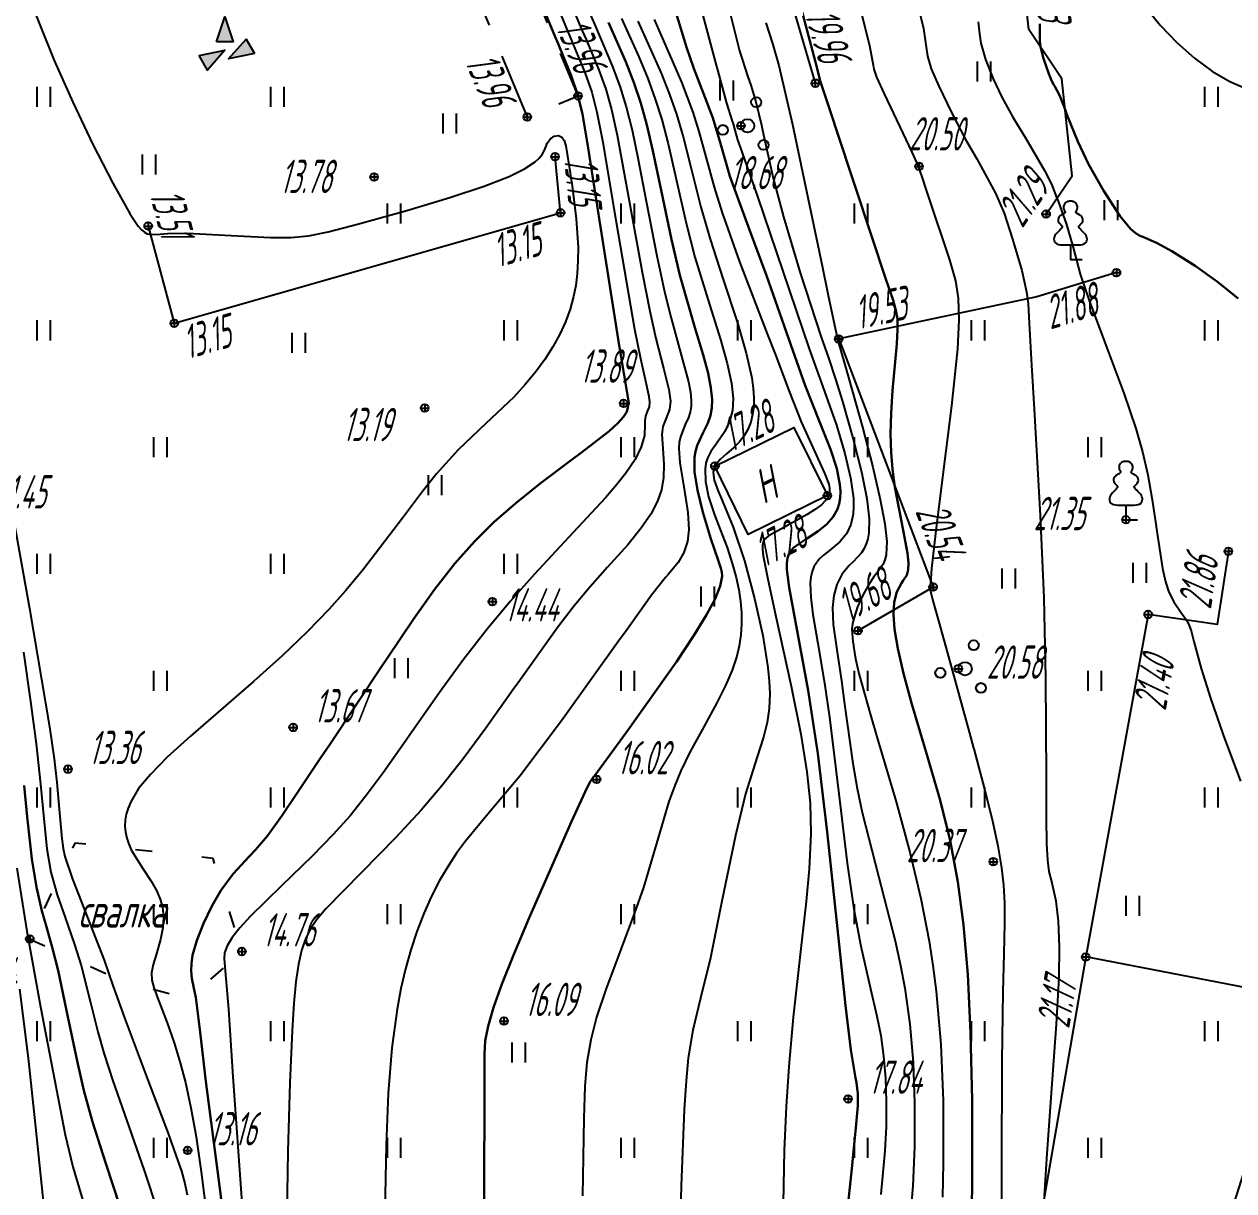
# Model space of a CAD drawing. Extents: x 1233805 to 1234355, y 654698 to 655114.
# Drawn here: x 1234165.05 to 1234201.3, y 655012.12 to 655047.08 of the extents above; entities that cross this region are included whole.
import ezdxf

# ---------------------------------------------------------------- set-up
doc = ezdxf.new("R2010")
doc.units = 0
doc.linetypes.add('ИИDash_05_15', pattern=[2, 0.5, -1.5])
doc.linetypes.add('ИИDash_20_10', pattern=[3, 2, -1])
for name, color, linetype, lineweight in [('ИИ_ГОРИЗОНТАЛИ_ОСН', 32, 'Continuous', 25), ('ИИ_ГОРИЗОНТАЛИ_УТОЛЩ', 32, 'Continuous', 30), ('ИИ_ОГРАДЫ', 7, 'Continuous', 25), ('ИИ_ОТМЕТКИ', 7, 'Continuous', 25), ('ИИ_СТРОЕНИЕ', 7, 'Continuous', 25), ('ИИ_УГОДЬЯ', 7, 'Continuous', 25)]:
    doc.layers.add(name, color=color, linetype=linetype, lineweight=lineweight)
doc.styles.add('VNIPISIMPLEXCUR', font='simplex.shx', dxfattribs={"width": 0.8, "oblique": 15})
doc.styles.add('ГОСТ 2.304 КУРСИВ', font='cs_gost2304.shx', dxfattribs={"oblique": 15})
doc.linetypes.add('ИИ054751', pattern='A,2.5,[1,3dservice.shx,S=0.8,R=0,X=0,Y=0],2.5', length=5)

# ---------------------------------------------------------------- blocks, each defined once
blk = doc.blocks.new('ИИ05401')
at = {"color": 0, "linetype": 'Continuous', "lineweight": 25}
for points in [[(-0.4, 1.2), (-0.4, 0)], [(0.4, 1.2), (0.4, 0)]]:
    blk.add_lwpolyline(points, dxfattribs=at)
blk = doc.blocks.new('ИИ05348А')
at = {"linetype": 'Continuous', "lineweight": 25}
for points in [[(-0.542, 0.283), (-0.042, 1.783), (0.458, 0.283)], [(1.732, -0.425), (0.183, -0.742), (1.232, 0.441)], [(-1.588, -0.547), (-0.039, -0.23), (-1.088, -1.413)]]:
    blk.add_hatch(color=0, dxfattribs=at).paths.add_polyline_path(points)
at = {"color": 0, "linetype": 'Continuous', "lineweight": 25, "flags": 128}
for points in [[(-0.542, 0.283), (-0.042, 1.783), (0.458, 0.283), (-0.542, 0.283)], [(1.732, -0.425), (0.183, -0.742), (1.232, 0.441), (1.732, -0.425)], [(-1.588, -0.547), (-0.039, -0.23), (-1.088, -1.413), (-1.588, -0.547)]]:
    blk.add_lwpolyline(points, close=True, dxfattribs=at)
blk = doc.blocks.new('ИИ053881')
at = {"color": 0, "linetype": 'Continuous', "lineweight": 25}
blk.add_lwpolyline([(0, 0.875), (0.129, 0.876), (0.342, 0.878), (0.479, 0.882), (0.614, 0.891), (0.726, 0.907), (0.816, 0.94), (0.906, 1), (0.956, 1.071), (0.983, 1.151), (0.991, 1.231), (0.986, 1.295), (0.963, 1.379), (0.932, 1.445), (0.884, 1.516), (0.798, 1.61), (0.719, 1.692), (0.646, 1.766), (0.575, 1.842), (0.536, 1.889), (0.511, 1.929), (0.501, 1.967), (0.504, 1.992), (0.518, 2.017), (0.545, 2.049), (0.608, 2.115), (0.679, 2.198), (0.732, 2.29), (0.745, 2.372), (0.736, 2.444), (0.709, 2.515), (0.672, 2.575), (0.633, 2.617), (0.596, 2.646), (0.548, 2.678), (0.495, 2.709), (0.408, 2.76), (0.363, 2.789), (0.336, 2.812), (0.324, 2.831), (0.321, 2.846), (0.325, 2.865), (0.335, 2.89), (0.353, 2.928), (0.372, 2.968), (0.4, 3.034), (0.413, 3.103), (0.412, 3.19), (0.398, 3.247), (0.363, 3.319), (0.32, 3.377), (0.284, 3.414), (0.246, 3.444), (0.181, 3.476), (0.125, 3.489), (0.07, 3.496), (0, 3.5), (-0.07, 3.496), (-0.125, 3.489), (-0.181, 3.476), (-0.246, 3.444), (-0.284, 3.414), (-0.32, 3.377), (-0.363, 3.319), (-0.398, 3.247), (-0.412, 3.19), (-0.413, 3.103), (-0.4, 3.034), (-0.372, 2.968), (-0.353, 2.928), (-0.335, 2.89), (-0.325, 2.865), (-0.321, 2.846), (-0.324, 2.831), (-0.336, 2.812), (-0.363, 2.789), (-0.408, 2.76), (-0.495, 2.709), (-0.548, 2.678), (-0.596, 2.646), (-0.633, 2.617), (-0.672, 2.575), (-0.709, 2.515), (-0.736, 2.444), (-0.745, 2.372), (-0.732, 2.29), (-0.679, 2.198), (-0.608, 2.115), (-0.545, 2.049), (-0.518, 2.017), (-0.504, 1.992), (-0.501, 1.967), (-0.511, 1.929), (-0.536, 1.889), (-0.575, 1.842), (-0.646, 1.766), (-0.719, 1.692), (-0.798, 1.61), (-0.884, 1.516), (-0.932, 1.445), (-0.963, 1.379), (-0.986, 1.295), (-0.991, 1.231), (-0.983, 1.151), (-0.956, 1.071), (-0.906, 1), (-0.816, 0.94), (-0.726, 0.907), (-0.614, 0.891), (-0.479, 0.882), (-0.342, 0.878), (-0.129, 0.876)], close=True, dxfattribs=at)
blk.add_lwpolyline([(0, 0.875), (0, 0), (0.7, 0)], dxfattribs=at)
blk = doc.blocks.new('ИИ05394')
at = {"color": 0, "linetype": 'Continuous', "lineweight": 25}
for centre, radius in [((0.52, 1.407), 0.3), ((-1.479, -0.253), 0.3), ((0, 0), 0.4), ((0.958, -1.154), 0.3)]:
    blk.add_circle(centre, radius, dxfattribs=at)
blk = doc.blocks.new('PICKET')
at = {"color": 0, "linetype": 'Continuous', "lineweight": 25}
for p, q in [((-0.23, 0), (0.23, 0)), ((0, 0.23), (0, -0.23))]:
    blk.add_line(p, q, dxfattribs=at)
blk.add_circle((0, 0), 0.23, dxfattribs=at)
at = {"color": 0, "linetype": 'Continuous', "style": 'VNIPISIMPLEXCUR', "oblique": 15, "width": 0.8}
blk.add_attdef('OTMETKA', (1.25, 0.3), '', height=2, dxfattribs=at)
at = {"color": 8, "linetype": 'Continuous', "style": 'VNIPISIMPLEXCUR', "oblique": 15, "width": 0.8, "flags": 1}
blk.add_attdef('NOMER', (1.25, -2.7), '', height=2, dxfattribs=at)

msp = doc.modelspace()

# ---------------------------------------------------------------- linework, layer by layer
at = {"layer": 'ИИ_ГОРИЗОНТАЛИ_ОСН', "flags": 128}
for points, elevation in [([(1234178.879, 655052.763), (1234181.381, 655046.763), (1234181.453, 655046.594), (1234181.848, 655045.637), (1234182.056, 655045.052), (1234182.214, 655044.45), (1234182.381, 655043.596), (1234182.794, 655041.151), (1234183.342, 655037.941), (1234183.514, 655037.068), (1234183.696, 655036.26), (1234183.771, 655035.927), (1234183.793, 655035.757), (1234183.778, 655035.621), (1234183.722, 655035.476), (1234183.667, 655035.336), (1234183.647, 655035.207), (1234183.649, 655035.099), (1234183.634, 655034.758), (1234183.54, 655034.42), (1234183.355, 655034.043), (1234183.078, 655033.628), (1234182.814, 655033.294), (1234182.467, 655032.891), (1234181.364, 655031.7), (1234180.345, 655030.607), (1234179.612, 655029.783), (1234178.923, 655028.953), (1234178.217, 655028.043), (1234177.491, 655027.052), (1234176.602, 655025.784), (1234176.496, 655025.63), (1234175.809, 655024.653), (1234175.299, 655023.968), (1234174.812, 655023.365), (1234174.309, 655022.8), (1234173.675, 655022.15), (1234172.76, 655021.266), (1234171.82, 655020.348), (1234171.505, 655020.004), (1234171.276, 655019.712), (1234171.129, 655019.468), (1234171.054, 655019.255), (1234171.041, 655019.085), (1234171.07, 655018.714), (1234171.166, 655017.562), (1234171.304, 655015.54), (1234171.593, 655011.491)], 14.5), ([(1234179.551, 655052.208), (1234181.773, 655046.887), (1234181.886, 655046.623), (1234182.259, 655045.732), (1234182.475, 655045.14), (1234182.652, 655044.523), (1234182.824, 655043.754), (1234183.243, 655041.457), (1234183.564, 655039.656), (1234183.794, 655038.481), (1234183.979, 655037.665), (1234184.207, 655036.775), (1234184.368, 655036.134), (1234184.417, 655035.784), (1234184.392, 655035.542), (1234184.292, 655035.281), (1234184.192, 655035.028), (1234184.157, 655034.793), (1234184.183, 655034.382), (1234184.219, 655033.894), (1234184.207, 655033.503), (1234184.143, 655033.134), (1234184.025, 655032.787), (1234183.824, 655032.402), (1234183.529, 655031.972), (1234183.135, 655031.486), (1234182.533, 655030.809), (1234181.942, 655030.144), (1234181.499, 655029.61), (1234181.041, 655029.017), (1234179.87, 655027.38), (1234179.705, 655027.145), (1234178.881, 655025.985), (1234178.202, 655025.07), (1234177.559, 655024.255), (1234176.945, 655023.531), (1234176.185, 655022.71), (1234175.152, 655021.667), (1234174.087, 655020.577), (1234173.816, 655020.255), (1234173.625, 655019.971), (1234173.477, 655019.671), (1234173.362, 655019.329), (1234173.268, 655018.911), (1234173.192, 655018.395), (1234173.13, 655017.75), (1234173.077, 655016.926), (1234173.009, 655015.36), (1234172.95, 655013.303), (1234172.856, 655007.757)], 15), ([(1234181.285, 655049.086), (1234182.166, 655047.01), (1234182.306, 655046.688), (1234182.669, 655045.836), (1234182.898, 655045.231), (1234183.091, 655044.611), (1234183.267, 655043.912), (1234183.443, 655043.078), (1234183.69, 655041.782), (1234184.004, 655040.143), (1234184.246, 655039.022), (1234184.436, 655038.27), (1234184.692, 655037.358), (1234184.958, 655036.37), (1234185.018, 655036.059), (1234185.042, 655035.812), (1234185.036, 655035.633), (1234185.006, 655035.462), (1234184.953, 655035.295), (1234184.861, 655035.086), (1234184.717, 655034.719), (1234184.682, 655034.553), (1234184.667, 655034.379), (1234184.695, 655033.935), (1234184.813, 655033.224), (1234184.94, 655032.453), (1234184.972, 655031.946), (1234184.93, 655031.585), (1234184.821, 655031.257), (1234184.643, 655030.954), (1234184.354, 655030.599), (1234184.272, 655030.505), (1234183.85, 655029.971), (1234183.068, 655028.877), (1234182.914, 655028.661), (1234181.154, 655026.21), (1234179.897, 655024.553), (1234178.994, 655023.473), (1234178.27, 655022.6), (1234178.008, 655022.244), (1234177.769, 655021.882), (1234177.498, 655021.421), (1234177.249, 655020.937), (1234177.022, 655020.429), (1234176.816, 655019.899), (1234176.634, 655019.347), (1234176.474, 655018.775), (1234176.337, 655018.182), (1234176.223, 655017.57), (1234176.07, 655016.41), (1234175.959, 655015.045), (1234175.891, 655013.487), (1234175.855, 655011.507)], 15.5), ([(1234165.061, 655048.194), (1234165.949, 655046.001), (1234166.504, 655044.745), (1234167.098, 655043.496), (1234167.702, 655042.319), (1234168.223, 655041.396), (1234168.466, 655041.03), (1234168.561, 655040.921), (1234168.649, 655040.847), (1234168.735, 655040.803), (1234168.83, 655040.782), (1234169.125, 655040.794), (1234169.449, 655040.819), (1234170.117, 655040.814), (1234171.254, 655040.753), (1234172.433, 655040.692), (1234173.04, 655040.694), (1234173.564, 655040.746), (1234174.156, 655040.863), (1234175.041, 655041.089), (1234176.515, 655041.499), (1234177.808, 655041.888), (1234178.837, 655042.231), (1234179.587, 655042.524), (1234180.037, 655042.745), (1234180.363, 655042.963), (1234180.479, 655043.07), (1234180.569, 655043.178), (1234180.634, 655043.289), (1234180.689, 655043.425), (1234180.723, 655043.515), (1234180.811, 655043.643), (1234180.931, 655043.726), (1234181.057, 655043.745), (1234181.162, 655043.698), (1234181.228, 655043.602), (1234181.281, 655043.437), (1234181.404, 655042.688), (1234181.445, 655042.406), (1234181.457, 655042.325), (1234181.595, 655041.256), (1234181.647, 655040.392), (1234181.644, 655039.991), (1234181.621, 655039.613), (1234181.578, 655039.258), (1234181.515, 655038.925), (1234181.411, 655038.547), (1234181.273, 655038.168), (1234181.099, 655037.79), (1234180.891, 655037.412), (1234180.649, 655037.034), (1234180.373, 655036.657), (1234180.062, 655036.282), (1234179.717, 655035.908), (1234178.887, 655035.115), (1234178.058, 655034.326), (1234177.407, 655033.607), (1234176.989, 655033.082), (1234176.382, 655032.278), (1234175.183, 655030.715), (1234174.675, 655030.105), (1234174.183, 655029.551), (1234173.531, 655028.877), (1234172.778, 655028.155), (1234171.923, 655027.383), (1234170.791, 655026.404), (1234170.035, 655025.752), (1234169.333, 655025.114), (1234168.829, 655024.604), (1234168.477, 655024.175), (1234168.241, 655023.782), (1234168.162, 655023.594), (1234168.106, 655023.412), (1234168.074, 655023.232), (1234168.066, 655023.054), (1234168.081, 655022.876), (1234168.119, 655022.696), (1234168.181, 655022.513), (1234168.267, 655022.325), (1234168.604, 655021.783), (1234168.848, 655021.407), (1234169.007, 655021.124), (1234169.121, 655020.863), (1234169.189, 655020.618), (1234169.218, 655020.328), (1234169.197, 655020.006), (1234169.128, 655019.652), (1234168.998, 655019.198), (1234168.912, 655018.906), (1234168.866, 655018.656), (1234168.872, 655018.441), (1234168.928, 655018.216), (1234169.065, 655017.855), (1234169.083, 655017.809), (1234169.333, 655017.159), (1234169.542, 655016.556), (1234169.724, 655015.958), (1234169.88, 655015.368), (1234170.043, 655014.612), (1234170.197, 655013.737), (1234170.349, 655012.697), (1234170.519, 655011.351)], 13.5), ([(1234186.164, 655047.568), (1234186.486, 655046.284), (1234186.738, 655045.511), (1234186.826, 655045.261), (1234186.977, 655044.755), (1234187.142, 655044.057), (1234187.205, 655043.765), (1234187.496, 655042.473), (1234187.8, 655041.308), (1234188.302, 655039.629), (1234188.931, 655037.708), (1234189.149, 655037.082), (1234189.367, 655036.451), (1234189.575, 655035.782), (1234189.896, 655034.651), (1234190.14, 655033.669), (1234190.298, 655032.869), (1234190.369, 655032.259), (1234190.359, 655031.843), (1234190.329, 655031.666), (1234190.282, 655031.508), (1234190.219, 655031.369), (1234190.138, 655031.242), (1234189.891, 655030.977), (1234189.761, 655030.849), (1234189.557, 655030.589), (1234189.406, 655030.292), (1234189.31, 655029.964), (1234189.269, 655029.606), (1234189.293, 655029.091), (1234189.413, 655028.263), (1234189.542, 655027.407), (1234189.633, 655026.703), (1234189.88, 655024.927), (1234190.015, 655024.176), (1234190.167, 655023.456), (1234190.652, 655021.555), (1234191.15, 655019.618), (1234191.314, 655018.872), (1234191.442, 655018.192), (1234191.593, 655017.113), (1234191.69, 655015.965), (1234191.735, 655014.751), (1234191.728, 655013.444), (1234191.679, 655012.268), (1234191.588, 655011.209)], 19), ([(1234191.855, 655047.578), (1234191.997, 655046.952), (1234192.07, 655046.464), (1234192.119, 655046.128), (1234192.233, 655045.749), (1234192.457, 655045.222), (1234192.836, 655044.439), (1234193.253, 655043.652), (1234193.596, 655043.045), (1234194.159, 655042.016), (1234194.417, 655041.417), (1234194.67, 655040.643), (1234194.945, 655039.698), (1234195.093, 655039.065), (1234195.141, 655038.705), (1234195.171, 655038.124), (1234195.233, 655036.864), (1234195.314, 655035.545), (1234195.502, 655032.362), (1234195.61, 655029.89), (1234195.662, 655027.488), (1234195.677, 655024.507), (1234195.68, 655023.288), (1234195.692, 655022.53), (1234195.719, 655022.029), (1234195.762, 655021.694), (1234195.844, 655021.355), (1234195.844, 655021.354), (1234195.967, 655020.812), (1234196.038, 655020.2), (1234196.067, 655019.435), (1234196.053, 655018.516), (1234195.979, 655017.121), (1234195.819, 655014.922), (1234195.684, 655013.091), (1234195.619, 655011.959)], 21), ([(1234198.716, 655047.525), (1234199.094, 655047.059), (1234199.595, 655046.533), (1234200.126, 655046.063), (1234200.66, 655045.67), (1234201.185, 655045.365), (1234201.638, 655045.167)], 22.5), ([(1234182.95, 655047.258), (1234183.093, 655046.943), (1234183.468, 655046.103), (1234183.736, 655045.454), (1234183.963, 655044.833), (1234184.153, 655044.228), (1234184.343, 655043.5), (1234184.583, 655042.438), (1234184.884, 655041.117), (1234185.151, 655040.103), (1234185.589, 655038.687), (1234185.919, 655037.633), (1234186.118, 655036.916), (1234186.242, 655036.331), (1234186.292, 655035.867), (1234186.272, 655035.504), (1234186.19, 655035.174), (1234186.046, 655034.874), (1234185.808, 655034.532), (1234185.625, 655034.276), (1234185.523, 655034.078), (1234185.479, 655033.927), (1234185.454, 655033.76), (1234185.467, 655033.375), (1234185.56, 655032.924), (1234185.74, 655032.377), (1234185.908, 655031.943), (1234186.117, 655031.397), (1234186.28, 655030.894), (1234186.389, 655030.499), (1234186.467, 655030.136), (1234186.52, 655029.785), (1234186.548, 655029.444), (1234186.55, 655029.108), (1234186.527, 655028.78), (1234186.479, 655028.458), (1234186.404, 655028.144), (1234186.266, 655027.728), (1234186.068, 655027.265), (1234185.808, 655026.746), (1234185.418, 655026.029), (1234185.002, 655025.265), (1234184.73, 655024.711), (1234184.543, 655024.269), (1234184.37, 655023.79), (1234183.996, 655022.532), (1234183.608, 655021.215), (1234183.342, 655020.455), (1234182.937, 655019.386), (1234182.476, 655018.159), (1234182.201, 655017.331), (1234182.025, 655016.643), (1234181.911, 655015.969), (1234181.849, 655015.263), (1234181.818, 655014.294), (1234181.779, 655011.97)], 16.5), ([(1234183.439, 655047.176), (1234184.138, 655045.615), (1234184.391, 655044.973), (1234184.595, 655044.387), (1234184.795, 655043.708), (1234185.033, 655042.761), (1234185.326, 655041.599), (1234185.603, 655040.644), (1234186, 655039.432), (1234186.426, 655038.134), (1234186.688, 655037.227), (1234186.852, 655036.483), (1234186.896, 655036.171), (1234186.916, 655035.895), (1234186.911, 655035.63), (1234186.88, 655035.383), (1234186.821, 655035.154), (1234186.735, 655034.942), (1234186.625, 655034.75), (1234186.486, 655034.57), (1234186.32, 655034.4), (1234186.092, 655034.207), (1234185.912, 655034.052), (1234185.755, 655033.856), (1234185.714, 655033.756), (1234185.696, 655033.651), (1234185.725, 655033.42), (1234185.85, 655033.09), (1234185.921, 655032.929), (1234186.299, 655032.013), (1234186.632, 655031.004), (1234186.939, 655029.871), (1234187.182, 655028.764), (1234187.335, 655027.806), (1234187.376, 655027.394), (1234187.394, 655027.029), (1234187.379, 655026.582), (1234187.318, 655026.156), (1234187.209, 655025.723), (1234187.015, 655025.128), (1234186.665, 655024.021), (1234186.364, 655022.773), (1234185.961, 655020.808), (1234185.613, 655019.108), (1234185.317, 655017.901), (1234185.085, 655016.938), (1234184.952, 655016.105), (1234184.885, 655015.418), (1234184.828, 655014.561), (1234184.738, 655012.269), (1234184.737, 655012.222), (1234184.697, 655011.048)], 17), ([(1234183.927, 655047.221), (1234184.205, 655046.589), (1234184.745, 655045.344), (1234185.089, 655044.446), (1234185.271, 655043.872), (1234185.479, 655043.106), (1234185.725, 655042.203), (1234185.962, 655041.434), (1234186.483, 655039.965), (1234187.316, 655037.8), (1234187.56, 655037.177), (1234187.968, 655036.109), (1234188.339, 655035.163), (1234188.738, 655034.285), (1234189.037, 655033.629), (1234189.161, 655033.302), (1234189.184, 655033.184), (1234189.185, 655033.079), (1234189.164, 655032.98), (1234189.119, 655032.885), (1234188.949, 655032.693), (1234188.765, 655032.551), (1234188.512, 655032.388), (1234187.749, 655031.966), (1234187.5, 655031.833), (1234187.35, 655031.746), (1234187.263, 655031.672), (1234187.208, 655031.589), (1234187.18, 655031.483), (1234187.176, 655031.343), (1234187.195, 655031.152), (1234187.321, 655030.498), (1234187.576, 655029.337), (1234188.032, 655027.248), (1234188.322, 655025.807), (1234188.508, 655024.682), (1234188.602, 655023.747), (1234188.622, 655022.821), (1234188.572, 655021.774), (1234188.482, 655020.792), (1234188.315, 655019.296), (1234188.098, 655017.33), (1234187.964, 655015.848), (1234187.886, 655014.649), (1234187.827, 655013.341), (1234187.761, 655010.161)], 17.5), ([(1234185.38, 655047.384), (1234185.757, 655045.971), (1234185.863, 655045.569), (1234186.096, 655044.716), (1234186.265, 655044.181), (1234186.291, 655044.102), (1234186.346, 655043.907), (1234186.43, 655043.616), (1234186.51, 655043.395), (1234187.029, 655041.923), (1234187.593, 655040.245), (1234188.571, 655037.353), (1234189.037, 655036.073), (1234189.396, 655035.065), (1234189.645, 655034.223), (1234189.814, 655033.488), (1234189.898, 655032.879), (1234189.907, 655032.625), (1234189.896, 655032.403), (1234189.826, 655032.087), (1234189.69, 655031.81), (1234189.489, 655031.57), (1234189.179, 655031.313), (1234189.007, 655031.177), (1234188.884, 655031.061), (1234188.789, 655030.944), (1234188.716, 655030.819), (1234188.663, 655030.681), (1234188.627, 655030.524), (1234188.608, 655030.345), (1234188.62, 655029.903), (1234188.685, 655029.39), (1234188.831, 655028.528), (1234189.034, 655027.337), (1234189.186, 655026.318), (1234189.467, 655024.016), (1234189.715, 655021.945), (1234189.914, 655020.566), (1234190.121, 655019.459), (1234190.413, 655018.176), (1234190.604, 655017.355), (1234190.717, 655016.777), (1234190.804, 655016.157), (1234190.86, 655015.497), (1234190.886, 655014.8), (1234190.881, 655014.055), (1234190.846, 655013.319), (1234190.756, 655012.347), (1234190.735, 655012.144), (1234190.722, 655012.017)], 18.5), ([(1234187.28, 655047.125), (1234187.477, 655046.508), (1234187.661, 655045.847), (1234188.079, 655044.078), (1234188.96, 655039.847), (1234189.133, 655039.001), (1234189.425, 655037.649), (1234189.427, 655037.643), (1234189.754, 655036.5), (1234190.168, 655035.004), (1234190.478, 655033.809), (1234190.704, 655032.841), (1234190.842, 655032.114), (1234190.898, 655031.583), (1234190.88, 655031.187), (1234190.845, 655031.035), (1234190.792, 655030.9), (1234190.603, 655030.631), (1234190.514, 655030.521), (1234190.344, 655030.267), (1234190.176, 655029.956), (1234190.026, 655029.619), (1234189.919, 655029.309), (1234189.876, 655029.124), (1234189.857, 655028.954), (1234189.887, 655028.572), (1234189.898, 655028.496), (1234189.905, 655028.445), (1234189.966, 655028.069), (1234190.064, 655027.628), (1234190.419, 655026.345), (1234190.635, 655025.63), (1234191.186, 655023.777), (1234191.593, 655022.273), (1234191.921, 655020.881), (1234192.168, 655019.607), (1234192.281, 655018.872), (1234192.377, 655018.111), (1234192.517, 655016.512), (1234192.588, 655014.819), (1234192.592, 655012.965), (1234192.567, 655011.933)], 19.5), ([(1234190.153, 655047.356), (1234190.38, 655046.448), (1234190.495, 655045.86), (1234190.516, 655045.741), (1234190.597, 655045.495), (1234190.819, 655044.999), (1234191.379, 655043.814), (1234191.647, 655043.25), (1234191.836, 655042.828), (1234192, 655042.36), (1234192.025, 655042.286), (1234192.163, 655041.874), (1234192.779, 655040.019), (1234192.96, 655039.398), (1234193.043, 655038.871), (1234193.062, 655038.217), (1234193.016, 655037.353), (1234192.842, 655035.65), (1234192.501, 655032.946), (1234192.356, 655031.826), (1234192.236, 655030.774), (1234192.214, 655030.317), (1234192.214, 655030.31), (1234192.201, 655030.242), (1234192.195, 655030.231), (1234192.198, 655030.13), (1234192.266, 655029.845), (1234192.516, 655028.95), (1234192.748, 655028.127), (1234193.38, 655025.835), (1234193.501, 655025.392), (1234193.507, 655025.372), (1234193.834, 655024.155), (1234194.059, 655023.25), (1234194.228, 655022.466), (1234194.341, 655021.804), (1234194.399, 655021.283), (1234194.427, 655020.748), (1234194.429, 655020.148), (1234194.407, 655019.223), (1234194.377, 655018.087), (1234194.352, 655016.017), (1234194.338, 655012.84), (1234194.335, 655011.665)], 20.5), ([(1234193.642, 655047.159), (1234193.677, 655046.796), (1234193.723, 655046.516), (1234193.86, 655046.029), (1234194.089, 655045.445), (1234194.346, 655044.902), (1234194.682, 655044.295), (1234195.054, 655043.674), (1234195.625, 655042.703), (1234195.833, 655042.29), (1234195.997, 655041.875), (1234196.033, 655041.777), (1234196.094, 655041.614), (1234196.274, 655041.116), (1234196.401, 655040.706), (1234196.483, 655040.388), (1234196.7, 655039.592), (1234196.972, 655038.772), (1234197.433, 655037.543), (1234198.003, 655036.022), (1234198.361, 655034.965), (1234198.56, 655034.269), (1234198.721, 655033.582), (1234198.848, 655032.893), (1234198.97, 655032.042), (1234198.972, 655032.021), (1234199.161, 655030.775), (1234199.253, 655030.377), (1234199.355, 655030.067), (1234199.5, 655029.776), (1234199.718, 655029.462), (1234199.866, 655029.256), (1234199.955, 655029.095), (1234200.024, 655028.908), (1234200.107, 655028.588), (1234200.323, 655027.775), (1234200.601, 655026.891), (1234200.985, 655025.791), (1234201.499, 655024.397)], 21.5), ([(1234163.681, 655038.058), (1234165.206, 655029.569), (1234165.806, 655026.028), (1234165.946, 655025.072), (1234166.026, 655024.355), (1234166.097, 655023.562), (1234166.179, 655022.681), (1234166.216, 655022.379), (1234166.267, 655022.14), (1234166.494, 655021.466), (1234166.944, 655020.312), (1234167.441, 655019.035), (1234167.707, 655018.278), (1234168.049, 655017.303), (1234168.742, 655015.473), (1234169.363, 655013.838), (1234169.758, 655012.715), (1234169.863, 655012.343), (1234169.935, 655011.999)], 13), ([(1234165.022, 655028.268), (1234165.238, 655026.789), (1234165.402, 655025.522), (1234165.534, 655024.311), (1234165.625, 655023.38), (1234165.729, 655022.376), (1234165.844, 655021.673), (1234166.034, 655020.989), (1234166.27, 655020.317), (1234166.554, 655019.508), (1234166.751, 655018.879), (1234167.036, 655017.766), (1234167.254, 655016.891), (1234167.443, 655016.214), (1234167.7, 655015.419), (1234168.11, 655014.254), (1234168.644, 655012.733), (1234169.048, 655011.497)], 12.5), ([(1234164.822, 655021.793), (1234165.13, 655019.901), (1234165.535, 655017.632), (1234166.276, 655013.797), (1234166.499, 655012.842), (1234166.882, 655011.563)], 11.5), ([(1234164.902, 655018.167), (1234165.166, 655016.101), (1234165.382, 655014.03), (1234165.656, 655011.428)], 11)]:
    msp.add_lwpolyline(points, dxfattribs=dict(at, elevation=elevation))
at = {"layer": 'ИИ_ГОРИЗОНТАЛИ_УТОЛЩ', "flags": 128}
for points, elevation in [([(1234178.206, 655053.319), (1234180.989, 655046.639), (1234181.007, 655046.596), (1234181.437, 655045.547), (1234181.641, 655044.96), (1234181.778, 655044.391), (1234181.939, 655043.438), (1234182.291, 655041.197), (1234182.89, 655037.4), (1234183.148, 655035.856), (1234183.168, 655035.729), (1234183.152, 655035.67), (1234183.137, 655035.62), (1234183.137, 655035.601), (1234183.11, 655035.471), (1234183.011, 655035.314), (1234182.837, 655035.126), (1234182.575, 655034.891), (1234181.748, 655034.244), (1234181.441, 655034.018), (1234180.51, 655033.322), (1234179.779, 655032.735), (1234179.126, 655032.157), (1234178.551, 655031.589), (1234177.957, 655030.92), (1234177.346, 655030.144), (1234176.713, 655029.258), (1234175.92, 655028.069), (1234175.79, 655027.871), (1234174.206, 655025.502), (1234173.938, 655025.107), (1234173.273, 655024.118), (1234172.764, 655023.362), (1234172.34, 655022.762), (1234171.983, 655022.34), (1234171.791, 655022.143), (1234171.307, 655021.619), (1234170.94, 655021.12), (1234170.67, 655020.653), (1234170.418, 655020.131), (1234170.218, 655019.621), (1234170.094, 655019.182), (1234170.056, 655018.939), (1234170.049, 655018.712), (1234170.072, 655018.489), (1234170.133, 655018.198), (1234170.192, 655017.917), (1234170.322, 655016.879), (1234170.489, 655015.395), (1234170.866, 655012.502), (1234171.201, 655009.948)], 14), ([(1234188.166, 655048.216), (1234188.762, 655045.944), (1234188.912, 655045.357), (1234188.913, 655045.353), (1234188.922, 655045.326), (1234188.934, 655045.293), (1234189.253, 655044.333), (1234189.413, 655043.849), (1234190.442, 655040.741), (1234190.876, 655039.445), (1234191.087, 655038.812), (1234191.176, 655038.51), (1234191.217, 655038.252), (1234191.226, 655037.932), (1234191.202, 655037.508), (1234191.151, 655036.964), (1234191.072, 655036.108), (1234191.029, 655035.431), (1234191.016, 655034.81), (1234191.032, 655034.245), (1234191.074, 655033.747), (1234191.145, 655033.213), (1234191.389, 655031.922), (1234191.524, 655031.232), (1234191.554, 655030.945), (1234191.545, 655030.731), (1234191.498, 655030.573), (1234191.396, 655030.414), (1234191.339, 655030.335), (1234191.204, 655030.075), (1234191.126, 655029.766), (1234191.102, 655029.393), (1234191.132, 655028.956), (1234191.229, 655028.373), (1234191.401, 655027.631), (1234191.652, 655026.708), (1234192.01, 655025.5), (1234192.071, 655025.3), (1234192.501, 655023.833), (1234192.797, 655022.62), (1234193.031, 655021.378), (1234193.202, 655020.09), (1234193.325, 655018.61), (1234193.41, 655016.855), (1234193.455, 655014.84), (1234193.46, 655012.577), (1234193.446, 655011.441)], 20), ([(1234182.558, 655047.134), (1234182.71, 655046.791), (1234183.074, 655045.955), (1234183.319, 655045.332), (1234183.528, 655044.714), (1234183.71, 655044.07), (1234183.892, 655043.29), (1234184.136, 655042.11), (1234184.443, 655040.631), (1234184.699, 655039.563), (1234185.152, 655037.996), (1234185.397, 655037.175), (1234185.542, 655036.63), (1234185.631, 655036.19), (1234185.667, 655035.84), (1234185.657, 655035.59), (1234185.612, 655035.356), (1234185.532, 655035.13), (1234185.395, 655034.852), (1234185.212, 655034.455), (1234185.163, 655034.281), (1234185.135, 655034.104), (1234185.14, 655033.673), (1234185.224, 655033.124), (1234185.385, 655032.464), (1234185.631, 655031.663), (1234185.847, 655031.026), (1234185.929, 655030.783), (1234185.957, 655030.66), (1234185.962, 655030.54), (1234185.906, 655030.246), (1234185.752, 655029.86), (1234185.497, 655029.381), (1234185.12, 655028.769), (1234184.595, 655027.98), (1234183.1, 655025.866), (1234182.115, 655024.532), (1234182.113, 655024.529), (1234182.024, 655024.403), (1234181.924, 655024.214), (1234181.45, 655023.187), (1234180.178, 655020.304), (1234179.709, 655019.188), (1234179.363, 655018.318), (1234179.115, 655017.619), (1234178.949, 655017.054), (1234178.863, 655016.614), (1234178.842, 655016.223), (1234178.844, 655016.01), (1234178.844, 655014.664), (1234178.818, 655010.485)], 16), ([(1234184.577, 655047.44), (1234184.895, 655046.395), (1234185.117, 655045.758), (1234185.411, 655045.004), (1234185.69, 655044.274), (1234185.912, 655043.507), (1234186.196, 655042.525), (1234186.781, 655040.926), (1234187.295, 655039.55), (1234187.893, 655037.848), (1234188.455, 655036.258), (1234188.897, 655035.149), (1234189.217, 655034.347), (1234189.401, 655033.769), (1234189.495, 655033.29), (1234189.509, 655033.078), (1234189.502, 655032.883), (1234189.473, 655032.707), (1234189.422, 655032.548), (1234189.295, 655032.321), (1234189.101, 655032.103), (1234188.842, 655031.89), (1234188.467, 655031.643), (1234188.253, 655031.505), (1234188.117, 655031.403), (1234188.025, 655031.307), (1234187.962, 655031.202), (1234187.922, 655031.08), (1234187.903, 655030.928), (1234187.904, 655030.74), (1234187.97, 655030.201), (1234188.161, 655029.178), (1234188.54, 655027.121), (1234188.83, 655025.229), (1234189.118, 655022.883), (1234189.473, 655019.503), (1234189.662, 655017.677), (1234189.822, 655016.353), (1234189.963, 655015.508), (1234189.991, 655015.362), (1234190.029, 655015.03), (1234190.035, 655014.667), (1234189.976, 655014.01), (1234189.885, 655013.111), (1234189.872, 655012.977), (1234189.687, 655011.187)], 18), ([(1234195.489, 655047.098), (1234195.488, 655046.803), (1234195.488, 655046.582), (1234195.51, 655046.402), (1234195.599, 655046.056), (1234195.754, 655045.597), (1234195.835, 655045.395), (1234195.905, 655045.265), (1234195.925, 655045.235), (1234196.082, 655044.956), (1234196.217, 655044.607), (1234196.32, 655044.327), (1234196.625, 655043.567), (1234196.944, 655042.893), (1234197.392, 655042.101), (1234197.887, 655041.344), (1234198.202, 655040.953), (1234198.332, 655040.838), (1234198.468, 655040.755), (1234198.625, 655040.687), (1234199.005, 655040.517), (1234199.444, 655040.278), (1234200.142, 655039.843), (1234200.815, 655039.363), (1234201.43, 655038.863)], 22), ([(1234165.042, 655024.267), (1234165.138, 655023.334), (1234165.279, 655022.071), (1234165.417, 655021.226), (1234165.574, 655020.512), (1234165.713, 655020.03), (1234165.899, 655019.383), (1234166.061, 655018.723), (1234166.355, 655017.341), (1234166.634, 655016.014), (1234166.838, 655015.126), (1234167.095, 655014.187), (1234167.496, 655012.94), (1234167.924, 655011.629)], 12)]:
    msp.add_lwpolyline(points, dxfattribs=dict(at, elevation=elevation))
at = {"layer": 'ИИ_ОГРАДЫ', "linetype": 'ИИ054751', "flags": 128}
for points in [[(1234186.062, 655067.185), (1234179.205, 655063.017), (1234182.115, 655058.661), (1234183.896, 655056.314), (1234185.467, 655053.163), (1234186.431, 655052.054), (1234187.731, 655048.805), (1234188.758, 655045.316)], [(1234195.677, 655041.393), (1234196.455, 655042.535), (1234196.144, 655045.45), (1234195.157, 655046.929), (1234195.028, 655048.097), (1234192.144, 655052.711), (1234188.993, 655058.946)], [(1234168.762, 655041.033), (1234169.544, 655038.121), (1234181.124, 655041.432), (1234180.958, 655043.114)], [(1234197.785, 655039.639), (1234195.398, 655038.915), (1234189.459, 655037.653), (1234192.29, 655030.216), (1234190.034, 655028.908)], [(1234201.14, 655031.288), (1234200.803, 655029.095), (1234198.735, 655029.395), (1234196.865, 655019.131), (1234195.192, 655009.426), (1234194.653, 655006.705), (1234193.724, 655000.128)], [(1234194.922, 655008.066), (1234197.537, 655008.226), (1234199.467, 655007.7), (1234201.256, 655008.525), (1234201.081, 655011.033), (1234202.503, 655015.48), (1234202.819, 655017.988), (1234196.865, 655019.131)]]:
    msp.add_lwpolyline(points, dxfattribs=at)
at = {"layer": 'ИИ_СТРОЕНИЕ', "linetype": 'ИИDash_20_10', "flags": 128}
msp.add_lwpolyline([(1234175.902, 655054.436), (1234180.125, 655044.302), (1234181.647, 655044.936), (1234177.423, 655055.07)], close=True, dxfattribs=at)
at = {"layer": 'ИИ_СТРОЕНИЕ'}
msp.add_lwpolyline([(1234185.747, 655033.84), (1234188.118, 655035.002), (1234189.121, 655032.957), (1234186.749, 655031.794)], close=True, dxfattribs=at)
at = {"layer": 'ИИ_УГОДЬЯ', "linetype": 'ИИDash_05_15', "flags": 128}
msp.add_lwpolyline([(1234165.214, 655019.668), (1234167.882, 655018.462), (1234169.973, 655017.867), (1234171.57, 655019.295), (1234170.706, 655022.085), (1234166.559, 655022.544)], close=True, dxfattribs=at)

# ---------------------------------------------------------------- block references
at = {"layer": 'ИИ_ОТМЕТКИ'}
ref = msp.add_blockref('PICKET', (1234195.028, 655048.097, 21.927), dxfattribs=dict(at, xscale=0.5, yscale=0.5, zscale=0.5))
ref.add_attrib('OTMETKA', '21.93', (1234195.268, 655048.674, 21.927), dxfattribs={"layer": '0', "color": 0, "linetype": 'Continuous', "height": 1, "rotation": 276.3416, "style": 'ГОСТ 2.304 КУРСИВ', "oblique": 15, "width": 0.65})
ref = msp.add_blockref('PICKET', (1234188.758, 655045.316, 19.962), dxfattribs=dict(at, xscale=0.5, yscale=0.5, zscale=0.5))
ref.add_attrib('OTMETKA', '19.96', (1234188.432, 655047.37, 19.962), dxfattribs={"layer": '0', "color": 0, "linetype": 'Continuous', "height": 1, "rotation": 286.3949, "style": 'ГОСТ 2.304 КУРСИВ', "oblique": 15, "width": 0.65})
ref = msp.add_blockref('PICKET', (1234181.647, 655044.936, 13.96), dxfattribs=dict(at, xscale=0.5, yscale=0.5, zscale=0.5))
ref.add_attrib('OTMETKA', '13.96', (1234180.973, 655046.981, 13.96), dxfattribs={"layer": '0', "color": 0, "linetype": 'Continuous', "height": 1, "rotation": 292.6227, "style": 'ГОСТ 2.304 КУРСИВ', "oblique": 15, "width": 0.65})
ref = msp.add_blockref('PICKET', (1234180.125, 655044.302, 13.96), dxfattribs=dict(at, xscale=0.5, yscale=0.5, zscale=0.5))
ref.add_attrib('OTMETKA', '13.96', (1234178.245, 655045.953, 13.96), dxfattribs={"layer": '0', "color": 0, "linetype": 'Continuous', "height": 1, "rotation": 292.6227, "style": 'ГОСТ 2.304 КУРСИВ', "oblique": 15, "width": 0.65})
ref = msp.add_blockref('PICKET', (1234191.868, 655042.822, 20.501), dxfattribs=dict(at, xscale=0.5, yscale=0.5, zscale=0.5))
ref.add_attrib('OTMETKA', '20.50', (1234191.565, 655043.299, 20.501), dxfattribs={"layer": '0', "color": 0, "linetype": 'Continuous', "height": 1, "style": 'ГОСТ 2.304 КУРСИВ', "oblique": 15, "width": 0.65})
ref = msp.add_blockref('PICKET', (1234186.528, 655044.041, 18.679), dxfattribs=dict(at, xscale=0.5, yscale=0.5, zscale=0.5))
ref.add_attrib('OTMETKA', '18.68', (1234186.175, 655042.137, 18.679), dxfattribs={"layer": '0', "color": 0, "linetype": 'Continuous', "height": 1, "style": 'ГОСТ 2.304 КУРСИВ', "oblique": 15, "width": 0.65})
ref = msp.add_blockref('PICKET', (1234180.958, 655043.114, 13.15), dxfattribs=dict(at, xscale=0.5, yscale=0.5, zscale=0.5))
ref.add_attrib('OTMETKA', '13.15', (1234181.223, 655043.054, 13.15), dxfattribs={"layer": '0', "color": 0, "linetype": 'Continuous', "height": 1, "rotation": 275.6283, "style": 'ГОСТ 2.304 КУРСИВ', "oblique": 15, "width": 0.65})
ref = msp.add_blockref('PICKET', (1234175.533, 655042.505, 13.775), dxfattribs=dict(at, xscale=0.5, yscale=0.5, zscale=0.5))
ref.add_attrib('OTMETKA', '13.78', (1234172.711, 655042.023, 13.775), dxfattribs={"layer": '0', "color": 0, "linetype": 'Continuous', "height": 1, "style": 'ГОСТ 2.304 КУРСИВ', "oblique": 15, "width": 0.65})
ref = msp.add_blockref('PICKET', (1234195.677, 655041.393, 21.289), dxfattribs=dict(at, xscale=0.5, yscale=0.5, zscale=0.5))
ref.add_attrib('OTMETKA', '21.29', (1234194.966, 655040.949, 21.289), dxfattribs={"layer": '0', "color": 0, "linetype": 'Continuous', "height": 1, "rotation": 55.7093, "style": 'ГОСТ 2.304 КУРСИВ', "oblique": 15, "width": 0.65})
ref = msp.add_blockref('PICKET', (1234168.762, 655041.033, 13.505), dxfattribs=dict(at, xscale=0.5, yscale=0.5, zscale=0.5))
ref.add_attrib('OTMETKA', '13.51', (1234168.792, 655041.99, 13.505), dxfattribs={"layer": '0', "color": 0, "linetype": 'Continuous', "height": 1, "rotation": 285.0325, "style": 'ГОСТ 2.304 КУРСИВ', "oblique": 15, "width": 0.65})
ref = msp.add_blockref('PICKET', (1234181.124, 655041.432, 13.15), dxfattribs=dict(at, xscale=0.5, yscale=0.5, zscale=0.5))
ref.add_attrib('OTMETKA', '13.15', (1234179.241, 655039.784, 13.15), dxfattribs={"layer": '0', "color": 0, "linetype": 'Continuous', "height": 1, "rotation": 15.9561, "style": 'ГОСТ 2.304 КУРСИВ', "oblique": 15, "width": 0.65})
ref = msp.add_blockref('PICKET', (1234197.785, 655039.639, 21.883), dxfattribs=dict(at, xscale=0.5, yscale=0.5, zscale=0.5))
ref.add_attrib('OTMETKA', '21.88', (1234195.802, 655037.93, 21.883), dxfattribs={"layer": '0', "color": 0, "linetype": 'Continuous', "height": 1, "rotation": 16.8935, "style": 'ГОСТ 2.304 КУРСИВ', "oblique": 15, "width": 0.65})
ref = msp.add_blockref('PICKET', (1234189.459, 655037.653, 19.527), dxfattribs=dict(at, xscale=0.5, yscale=0.5, zscale=0.5))
ref.add_attrib('OTMETKA', '19.53', (1234190.039, 655037.93, 19.527), dxfattribs={"layer": '0', "color": 0, "linetype": 'Continuous', "height": 1, "rotation": 11.9899, "style": 'ГОСТ 2.304 КУРСИВ', "oblique": 15, "width": 0.65})
ref = msp.add_blockref('PICKET', (1234169.544, 655038.121, 13.145), dxfattribs=dict(at, xscale=0.5, yscale=0.5, zscale=0.5))
ref.add_attrib('OTMETKA', '13.15', (1234169.944, 655037.037, 13.145), dxfattribs={"layer": '0', "color": 0, "linetype": 'Continuous', "height": 1, "rotation": 15.9561, "style": 'ГОСТ 2.304 КУРСИВ', "oblique": 15, "width": 0.65})
ref = msp.add_blockref('PICKET', (1234183.012, 655035.72, 13.893), dxfattribs=dict(at, xscale=0.5, yscale=0.5, zscale=0.5))
ref.add_attrib('OTMETKA', '13.89', (1234181.706, 655036.338, 13.893), dxfattribs={"layer": '0', "color": 0, "linetype": 'Continuous', "height": 1, "style": 'ГОСТ 2.304 КУРСИВ', "oblique": 15, "width": 0.65})
ref = msp.add_blockref('PICKET', (1234185.747, 655033.84, 17.28), dxfattribs=dict(at, xscale=0.5, yscale=0.5, zscale=0.5))
ref.add_attrib('OTMETKA', '17.28', (1234186.242, 655034.25, 17.28), dxfattribs={"layer": '0', "color": 0, "linetype": 'Continuous', "height": 1, "rotation": 26.1106, "style": 'ГОСТ 2.304 КУРСИВ', "oblique": 15, "width": 0.65})
ref = msp.add_blockref('PICKET', (1234177.051, 655035.582, 13.19), dxfattribs=dict(at, xscale=0.5, yscale=0.5, zscale=0.5))
ref.add_attrib('OTMETKA', '13.19', (1234174.598, 655034.586, 13.19), dxfattribs={"layer": '0', "color": 0, "linetype": 'Continuous', "height": 1, "style": 'ГОСТ 2.304 КУРСИВ', "oblique": 15, "width": 0.65})
ref = msp.add_blockref('PICKET', (1234163.615, 655032.421, 11.45), dxfattribs=dict(at, xscale=0.5, yscale=0.5, zscale=0.5))
ref.add_attrib('OTMETKA', '11.45', (1234164.24, 655032.571, 11.45), dxfattribs={"layer": '0', "color": 0, "linetype": 'Continuous', "height": 1, "style": 'ГОСТ 2.304 КУРСИВ', "oblique": 15, "width": 0.65})
ref = msp.add_blockref('PICKET', (1234189.121, 655032.957, 17.28), dxfattribs=dict(at, xscale=0.5, yscale=0.5, zscale=0.5))
ref.add_attrib('OTMETKA', '17.28', (1234187.221, 655030.796, 17.28), dxfattribs={"layer": '0', "color": 0, "linetype": 'Continuous', "height": 1, "rotation": 26.1106, "style": 'ГОСТ 2.304 КУРСИВ', "oblique": 15, "width": 0.65})
ref = msp.add_blockref('PICKET', (1234198.068, 655032.233, 21.35), dxfattribs=dict(at, xscale=0.5, yscale=0.5, zscale=0.5))
ref.add_attrib('OTMETKA', '21.35', (1234195.306, 655031.921, 21.35), dxfattribs={"layer": '0', "color": 0, "linetype": 'Continuous', "height": 1, "style": 'ГОСТ 2.304 КУРСИВ', "oblique": 15, "width": 0.65})
ref = msp.add_blockref('PICKET', (1234192.29, 655030.216, 20.542), dxfattribs=dict(at, xscale=0.5, yscale=0.5, zscale=0.5))
ref.add_attrib('OTMETKA', '20.54', (1234191.747, 655032.489, 20.542), dxfattribs={"layer": '0', "color": 0, "linetype": 'Continuous', "height": 1, "rotation": 290.837, "style": 'ГОСТ 2.304 КУРСИВ', "oblique": 15, "width": 0.65})
ref = msp.add_blockref('PICKET', (1234201.14, 655031.288, 21.856), dxfattribs=dict(at, xscale=0.5, yscale=0.5, zscale=0.5))
ref.add_attrib('OTMETKA', '21.86', (1234200.613, 655029.53, 21.856), dxfattribs={"layer": '0', "color": 0, "linetype": 'Continuous', "height": 1, "rotation": 81.2605, "style": 'ГОСТ 2.304 КУРСИВ', "oblique": 15, "width": 0.65})
ref = msp.add_blockref('PICKET', (1234190.034, 655028.908, 19.679), dxfattribs=dict(at, xscale=0.5, yscale=0.5, zscale=0.5))
ref.add_attrib('OTMETKA', '19.68', (1234189.759, 655029.142, 19.679), dxfattribs={"layer": '0', "color": 0, "linetype": 'Continuous', "height": 1, "rotation": 30.1145, "style": 'ГОСТ 2.304 КУРСИВ', "oblique": 15, "width": 0.65})
ref = msp.add_blockref('PICKET', (1234179.08, 655029.779, 14.445), dxfattribs=dict(at, xscale=0.5, yscale=0.5, zscale=0.5))
ref.add_attrib('OTMETKA', '14.44', (1234179.452, 655029.183, 14.445), dxfattribs={"layer": '0', "color": 0, "linetype": 'Continuous', "height": 1, "style": 'ГОСТ 2.304 КУРСИВ', "oblique": 15, "width": 0.65})
ref = msp.add_blockref('PICKET', (1234198.735, 655029.395, 21.401), dxfattribs=dict(at, xscale=0.5, yscale=0.5, zscale=0.5))
ref.add_attrib('OTMETKA', '21.40', (1234199.259, 655026.49, 21.401), dxfattribs={"layer": '0', "color": 0, "linetype": 'Continuous', "height": 1, "rotation": 79.6737, "style": 'ГОСТ 2.304 КУРСИВ', "oblique": 15, "width": 0.65})
ref = msp.add_blockref('PICKET', (1234193.045, 655027.77, 20.577), dxfattribs=dict(at, xscale=0.5, yscale=0.5, zscale=0.5))
ref.add_attrib('OTMETKA', '20.58', (1234193.897, 655027.468, 20.577), dxfattribs={"layer": '0', "color": 0, "linetype": 'Continuous', "height": 1, "style": 'ГОСТ 2.304 КУРСИВ', "oblique": 15, "width": 0.65})
ref = msp.add_blockref('PICKET', (1234173.107, 655026.008, 13.674), dxfattribs=dict(at, xscale=0.5, yscale=0.5, zscale=0.5))
ref.add_attrib('OTMETKA', '13.67', (1234173.732, 655026.158, 13.674), dxfattribs={"layer": '0', "color": 0, "linetype": 'Continuous', "height": 1, "style": 'ГОСТ 2.304 КУРСИВ', "oblique": 15, "width": 0.65})
ref = msp.add_blockref('PICKET', (1234166.358, 655024.76, 13.356), dxfattribs=dict(at, xscale=0.5, yscale=0.5, zscale=0.5))
ref.add_attrib('OTMETKA', '13.36', (1234166.983, 655024.91, 13.356), dxfattribs={"layer": '0', "color": 0, "linetype": 'Continuous', "height": 1, "style": 'ГОСТ 2.304 КУРСИВ', "oblique": 15, "width": 0.65})
ref = msp.add_blockref('PICKET', (1234182.2, 655024.454, 16.023), dxfattribs=dict(at, xscale=0.5, yscale=0.5, zscale=0.5))
ref.add_attrib('OTMETKA', '16.02', (1234182.825, 655024.604, 16.023), dxfattribs={"layer": '0', "color": 0, "linetype": 'Continuous', "height": 1, "style": 'ГОСТ 2.304 КУРСИВ', "oblique": 15, "width": 0.65})
ref = msp.add_blockref('PICKET', (1234194.093, 655021.987, 20.365), dxfattribs=dict(at, xscale=0.5, yscale=0.5, zscale=0.5))
ref.add_attrib('OTMETKA', '20.37', (1234191.494, 655021.97, 20.365), dxfattribs={"layer": '0', "color": 0, "linetype": 'Continuous', "height": 1, "style": 'ГОСТ 2.304 КУРСИВ', "oblique": 15, "width": 0.65})
ref = msp.add_blockref('PICKET', (1234171.57, 655019.295, 14.761), dxfattribs=dict(at, xscale=0.5, yscale=0.5, zscale=0.5))
ref.add_attrib('OTMETKA', '14.76', (1234172.195, 655019.445, 14.761), dxfattribs={"layer": '0', "color": 0, "linetype": 'Continuous', "height": 1, "style": 'ГОСТ 2.304 КУРСИВ', "oblique": 15, "width": 0.65})
ref = msp.add_blockref('PICKET', (1234165.214, 655019.668, 11.542), dxfattribs=dict(at, xscale=0.5, yscale=0.5, zscale=0.5))
ref.add_attrib('OTMETKA', '11.54', (1234163.339, 655018.125, 11.542), dxfattribs={"layer": '0', "color": 0, "linetype": 'Continuous', "height": 1, "style": 'ГОСТ 2.304 КУРСИВ', "oblique": 15, "width": 0.65})
ref = msp.add_blockref('PICKET', (1234196.865, 655019.131, 21.165), dxfattribs=dict(at, xscale=0.5, yscale=0.5, zscale=0.5))
ref.add_attrib('OTMETKA', '21.17', (1234196.364, 655016.965, 21.165), dxfattribs={"layer": '0', "color": 0, "linetype": 'Continuous', "height": 1, "rotation": 80.2191, "style": 'ГОСТ 2.304 КУРСИВ', "oblique": 15, "width": 0.65})
ref = msp.add_blockref('PICKET', (1234179.426, 655017.21, 16.093), dxfattribs=dict(at, xscale=0.5, yscale=0.5, zscale=0.5))
ref.add_attrib('OTMETKA', '16.09', (1234180.051, 655017.36, 16.093), dxfattribs={"layer": '0', "color": 0, "linetype": 'Continuous', "height": 1, "style": 'ГОСТ 2.304 КУРСИВ', "oblique": 15, "width": 0.65})
ref = msp.add_blockref('PICKET', (1234189.74, 655014.878, 17.84), dxfattribs=dict(at, xscale=0.5, yscale=0.5, zscale=0.5))
ref.add_attrib('OTMETKA', '17.84', (1234190.365, 655015.028, 17.84), dxfattribs={"layer": '0', "color": 0, "linetype": 'Continuous', "height": 1, "style": 'ГОСТ 2.304 КУРСИВ', "oblique": 15, "width": 0.65})
ref = msp.add_blockref('PICKET', (1234169.942, 655013.334, 13.157), dxfattribs=dict(at, xscale=0.5, yscale=0.5, zscale=0.5))
ref.add_attrib('OTMETKA', '13.16', (1234170.567, 655013.484, 13.157), dxfattribs={"layer": '0', "color": 0, "linetype": 'Continuous', "height": 1, "style": 'ГОСТ 2.304 КУРСИВ', "oblique": 15, "width": 0.65})
at = {"layer": 'ИИ_УГОДЬЯ', "xscale": 0.5, "yscale": 0.5, "zscale": 0.5}
for name, p in [('ИИ05348А', (1234171.082, 655046.416, -11.67)), ('ИИ05401', (1234193.807, 655045.366)), ('ИИ05401', (1234186.099, 655044.801)), ('ИИ05401', (1234165.626, 655044.61)), ('ИИ05401', (1234172.626, 655044.61)), ('ИИ05401', (1234200.626, 655044.61)), ('ИИ05394', (1234186.728, 655044.041, -11.67)), ('ИИ05401', (1234177.794, 655043.804)), ('ИИ05401', (1234168.777, 655042.58)), ('ИИ05401', (1234176.126, 655041.11)), ('ИИ05401', (1234183.126, 655041.11)), ('ИИ05401', (1234190.126, 655041.11)), ('ИИ053881', (1234196.407, 655040.03, -11.67)), ('ИИ05401', (1234197.615, 655041.214)), ('ИИ05401', (1234165.626, 655037.61)), ('ИИ05401', (1234179.626, 655037.61)), ('ИИ05401', (1234186.626, 655037.61)), ('ИИ05401', (1234193.626, 655037.61)), ('ИИ05401', (1234200.626, 655037.61)), ('ИИ05401', (1234173.263, 655037.234)), ('ИИ05401', (1234169.126, 655034.11)), ('ИИ05401', (1234183.126, 655034.11)), ('ИИ05401', (1234190.126, 655034.11)), ('ИИ05401', (1234197.126, 655034.11)), ('ИИ053881', (1234198.068, 655032.233, -11.67)), ('ИИ05401', (1234177.351, 655032.966)), ('ИИ05401', (1234165.626, 655030.61)), ('ИИ05401', (1234172.626, 655030.61)), ('ИИ05401', (1234179.626, 655030.61)), ('ИИ05401', (1234198.471, 655030.344)), ('ИИ05401', (1234194.546, 655030.175)), ('ИИ05401', (1234185.529, 655029.634)), ('ИИ05394', (1234193.245, 655027.77, -11.67)), ('ИИ05401', (1234176.346, 655027.482)), ('ИИ05401', (1234169.126, 655027.11)), ('ИИ05401', (1234183.126, 655027.11)), ('ИИ05401', (1234190.126, 655027.11)), ('ИИ05401', (1234197.126, 655027.11)), ('ИИ05401', (1234165.626, 655023.61)), ('ИИ05401', (1234172.626, 655023.61)), ('ИИ05401', (1234179.626, 655023.61)), ('ИИ05401', (1234186.626, 655023.61)), ('ИИ05401', (1234193.626, 655023.61)), ('ИИ05401', (1234200.626, 655023.61)), ('ИИ05401', (1234169.126, 655020.11)), ('ИИ05401', (1234176.126, 655020.11)), ('ИИ05401', (1234183.126, 655020.11)), ('ИИ05401', (1234190.126, 655020.11)), ('ИИ05401', (1234198.266, 655020.368)), ('ИИ05401', (1234165.626, 655016.61)), ('ИИ05401', (1234172.626, 655016.61)), ('ИИ05401', (1234186.626, 655016.61)), ('ИИ05401', (1234193.626, 655016.61)), ('ИИ05401', (1234200.626, 655016.61)), ('ИИ05401', (1234179.865, 655015.973)), ('ИИ05401', (1234169.126, 655013.11)), ('ИИ05401', (1234176.126, 655013.11)), ('ИИ05401', (1234183.126, 655013.11)), ('ИИ05401', (1234190.126, 655013.11)), ('ИИ05401', (1234197.126, 655013.11))]:
    msp.add_blockref(name, p, dxfattribs=at)

# ---------------------------------------------------------------- texts
at = {"layer": 'ИИ_СТРОЕНИЕ', "style": 'ГОСТ 2.304 КУРСИВ', "oblique": 15, "width": 0.8}
msp.add_text('Н', height=1, rotation=26.1106, dxfattribs=at).set_placement((1234187.201, 655032.688))
at = {"layer": 'ИИ_УГОДЬЯ', "style": 'ГОСТ 2.304 КУРСИВ', "oblique": 15, "width": 0.8}
msp.add_text('свалка', height=1, dxfattribs=at).set_placement((1234166.666, 655020.014))

doc.saveas('drawing.dxf')
